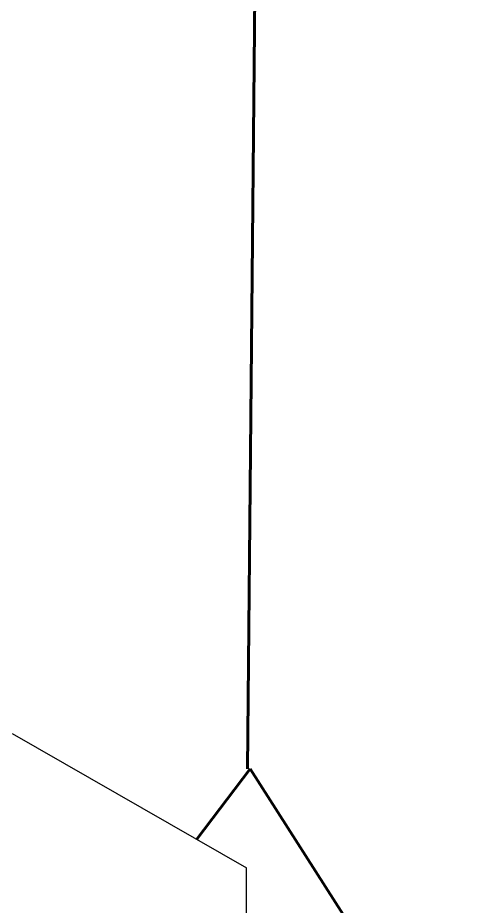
# Model space of a CAD drawing. Extents: x -1337 to 5791, y -3809 to 1769.
# Drawn here: x -18.4 to 31.5, y -2845.1 to -2746.3 of the extents above; entities that cross this region are included whole.
import ezdxf

# ---------------------------------------------------------------- set-up
doc = ezdxf.new("R2010")
doc.units = 0
doc.header["$MEASUREMENT"] = 0
doc.layers.add('G-ANNO-TTLB', color=7, linetype='Continuous', lineweight=0)
doc.layers.add('TYVEK', color=7, linetype='Continuous', lineweight=0)

msp = doc.modelspace()

# ---------------------------------------------------------------- hatches: boundary and pattern name
at = {"layer": 'G-ANNO-TTLB', "true_color": 0xff00ff, "transparency": 33554687}
h = msp.add_hatch(color=6, dxfattribs=at)
edge = h.paths.add_edge_path()
edge.add_spline(control_points=[(1773.018, -3692.604), (1773.018, -3692.604), (-1156.5, -3692.604), (-1156.5, -3692.604), (-1156.5, -3692.604), (-1156.5, -1235.604), (-1156.5, -1235.604), (-1156.5, -1235.604), (1773.018, -1235.604), (1773.018, -1235.604), (1773.018, -1235.604), (1773.018, -3692.604), (1773.018, -3692.604)], knot_values=[0, 0, 0, 0, 1, 1, 1, 2, 2, 2, 3, 3, 3, 4, 4, 4, 4], degree=3, periodic=0)
edge = h.paths.add_edge_path()
edge.add_spline(control_points=[(-1147.5, -1244.604), (-1147.5, -1244.604), (-1147.5, -3683.604), (-1147.5, -3683.604), (-1147.5, -3683.604), (1764.018, -3683.604), (1764.018, -3683.604), (1764.018, -3683.604), (1764.018, -1244.604), (1764.018, -1244.604), (1764.018, -1244.604), (-1147.5, -1244.604), (-1147.5, -1244.604)], knot_values=[0, 0, 0, 0, 1, 1, 1, 2, 2, 2, 3, 3, 3, 4, 4, 4, 4], degree=3, periodic=0)
edge.add_line((-1147.5, -1244.604), (-1147.5, -1244.604))

# ---------------------------------------------------------------- linework, layer by layer
at = {"layer": 'G-ANNO-TTLB'}
for points in [[(1773.018, -3692.604), (1773.018, -3692.604), (-1156.5, -3692.604), (-1156.5, -3692.604), (-1156.5, -3692.604), (-1156.5, -1235.604), (-1156.5, -1235.604), (-1156.5, -1235.604), (1773.018, -1235.604), (1773.018, -1235.604), (1773.018, -1235.604), (1773.018, -3692.604), (1773.018, -3692.604)], [(-1147.5, -1244.604), (-1147.5, -1244.604), (-1147.5, -3683.604), (-1147.5, -3683.604), (-1147.5, -3683.604), (1764.018, -3683.604), (1764.018, -3683.604), (1764.018, -3683.604), (1764.018, -1244.604), (1764.018, -1244.604), (1764.018, -1244.604), (-1147.5, -1244.604), (-1147.5, -1244.604)]]:
    msp.add_open_spline(points, degree=3, knots=[0, 0, 0, 0, 1, 1, 1, 2, 2, 2, 3, 3, 3, 4, 4, 4, 4], dxfattribs=at)
at = {"layer": 'TYVEK', "color": 18, "lineweight": 60, "true_color": 0x000000}
for p, q in [((7.165, -2829.869), (8.528, -2684.7)), ((1.524, -2837.695), (7.475, -2829.869)), ((31.461, -2867.351), (7.475, -2829.869))]:
    msp.add_line(p, q, dxfattribs=at)
at = {"layer": 'TYVEK', "color": 4, "lineweight": 25, "true_color": 0x00ffff}
for p, q in [((-19.044, -2825.919), (7.07, -2840.871)), ((7.017, -2840.84), (7.017, -2874.265))]:
    msp.add_line(p, q, dxfattribs=at)

doc.saveas('drawing.dxf')
